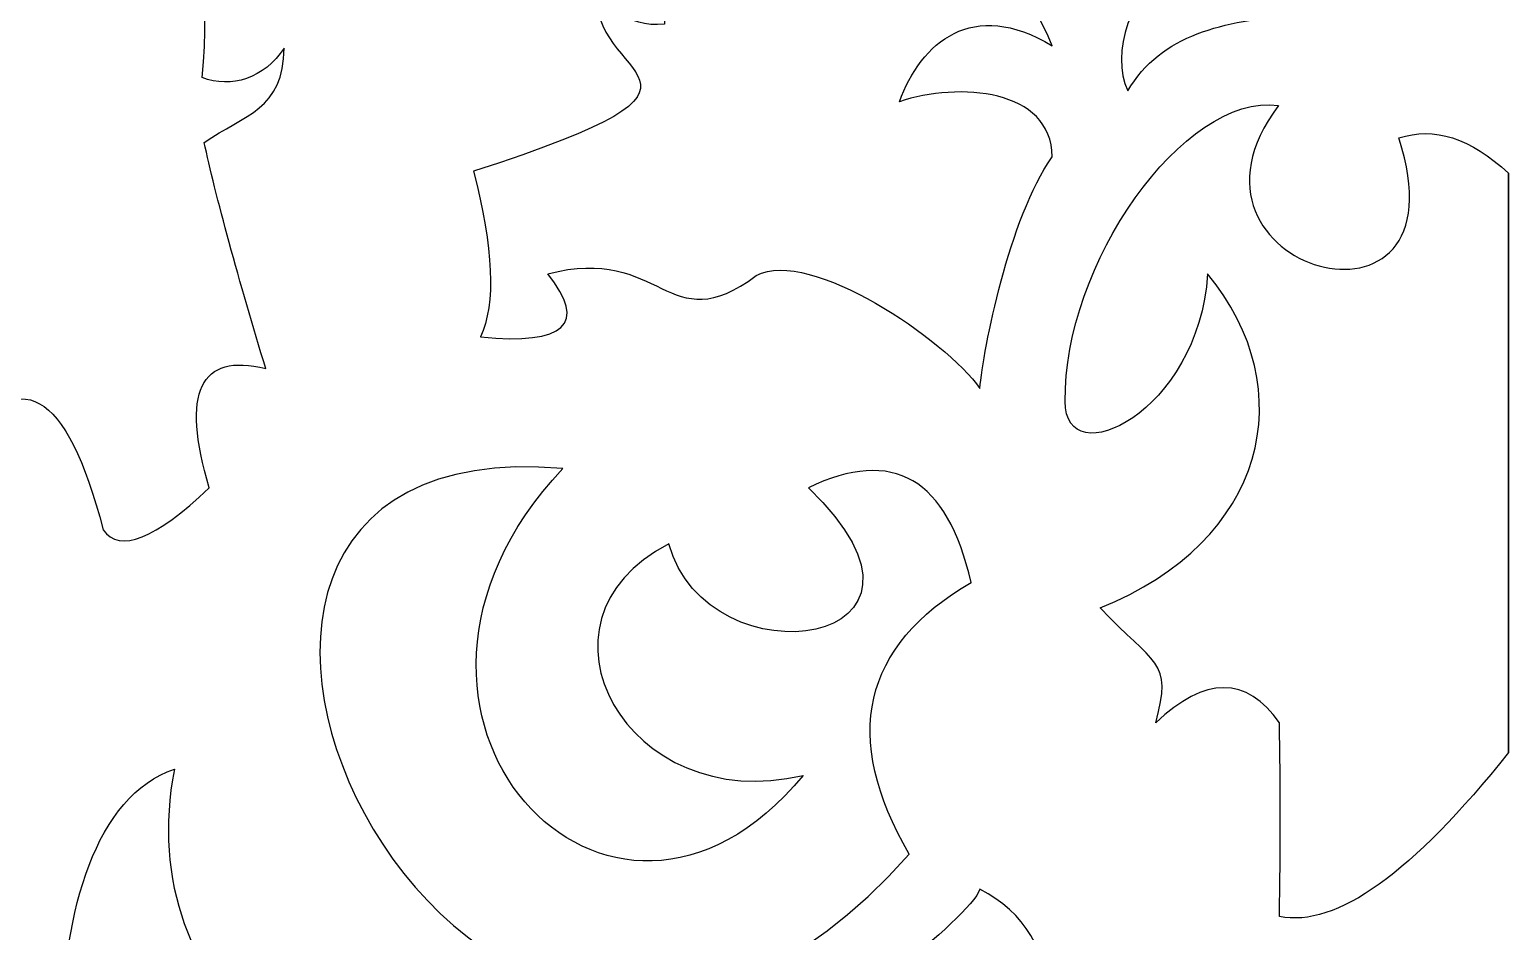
# Model space of a CAD drawing. Header units: centimetres. Extents: x -29.4 to 30.6, y -40.2 to 38.1.
# Drawn here: x -15.43 to -2.76, y -11.65 to -3.93 of the extents above; entities that cross this region are included whole.
import ezdxf

# ---------------------------------------------------------------- set-up
doc = ezdxf.new("R2010")
doc.units = ezdxf.units.CM
doc.header["$MEASUREMENT"] = 0
doc.layers.add('layer 1', color=7, linetype='Continuous')

msp = doc.modelspace()

# ---------------------------------------------------------------- linework, layer by layer
at = {"layer": 'layer 1', "color": 114}
for points, knots in [([(-6.0236, -4.45213), (-6.16973, -4.12677), (-6.01093, -3.61097), (-5.60942, -3.33808), (-5.60942, -3.33808), (-6.79265, -1.66539), (-8.47957, -1.91097), (-8.5133, -3.05882), (-8.5133, -3.05882), (-8.11584, -2.57575), (-7.29861, -2.47289), (-6.92077, -2.98491), (-6.92077, -2.98491), (-7.38868, -2.88253), (-8.21785, -3.06668), (-8.14909, -3.71387), (-8.14909, -3.71387), (-7.78459, -3.36036), (-7.01857, -3.13872), (-6.67192, -4.06511), (-6.67192, -4.06511), (-7.35232, -3.65213), (-7.7928, -4.03812), (-7.97911, -4.54403), (-7.97911, -4.54403), (-7.47154, -4.37455), (-6.67473, -4.43236), (-6.67101, -5.01618), (-6.67101, -5.01618), (-7.0397, -5.54041), (-7.26301, -6.66539), (-7.28959, -6.9993), (-7.28959, -6.9993), (-7.58414, -6.58557), (-8.74023, -5.78965), (-9.20483, -6.0337), (-9.20483, -6.0337), (-9.97073, -6.60359), (-10.00933, -5.76067), (-10.99117, -6.01868), (-10.99117, -6.01868), (-10.64803, -6.44919), (-10.83979, -6.6294), (-11.56644, -6.55931), (-11.56644, -6.55931), (-11.43524, -6.27148), (-11.45542, -5.79843), (-11.62699, -5.14016), (-11.62699, -5.14016), (-9.13555, -4.33308), (-10.67913, -4.39306), (-10.56671, -3.56324), (-10.56671, -3.56324), (-10.48547, -3.68933), (-10.32447, -3.91911), (-9.99139, -3.87906), (-9.99139, -3.87906), (-10.02166, -3.1982), (-9.58765, -2.44182), (-8.68934, -2.00126), (-8.68934, -2.00126), (-7.0643, -1.2403), (-5.70168, -1.84106), (-4.6015, -3.80354), (-4.6015, -3.80354), (-5.19701, -3.8536), (-5.73719, -3.9628), (-6.0236, -4.45213)], [0, 0, 0, 0, 0.05555556, 0.05555556, 0.05555556, 0.05555556, 0.11111111, 0.11111111, 0.11111111, 0.11111111, 0.16666667, 0.16666667, 0.16666667, 0.16666667, 0.22222222, 0.22222222, 0.22222222, 0.22222222, 0.27777778, 0.27777778, 0.27777778, 0.27777778, 0.33333333, 0.33333333, 0.33333333, 0.33333333, 0.38888889, 0.38888889, 0.38888889, 0.38888889, 0.44444444, 0.44444444, 0.44444444, 0.44444444, 0.5, 0.5, 0.5, 0.5, 0.55555556, 0.55555556, 0.55555556, 0.55555556, 0.61111111, 0.61111111, 0.61111111, 0.61111111, 0.66666667, 0.66666667, 0.66666667, 0.66666667, 0.72222222, 0.72222222, 0.72222222, 0.72222222, 0.77777778, 0.77777778, 0.77777778, 0.77777778, 0.83333333, 0.83333333, 0.83333333, 0.83333333, 0.88888889, 0.88888889, 0.88888889, 0.88888889, 1, 1, 1, 1]), ([(-15.8889, -1.60348), (-14.43545, -1.89385), (-13.78946, -2.88532), (-13.95096, -4.33716), (-13.95096, -4.33716), (-13.70462, -4.43399), (-13.41516, -4.34397), (-13.24899, -4.08464), (-13.24899, -4.08464), (-13.25353, -4.61241), (-13.58671, -4.65578), (-13.93375, -4.89242), (-13.93375, -4.89242), (-13.8426, -5.32032), (-13.62798, -6.10918), (-13.40592, -6.83009), (-13.40592, -6.83009), (-13.97115, -6.68992), (-14.13265, -7.03034), (-13.89041, -7.85138), (-13.89041, -7.85138), (-14.3547, -8.29194), (-14.6575, -8.41209), (-14.79881, -8.21184), (-14.79881, -8.21184), (-15.11171, -7.00031), (-15.52554, -6.77002), (-16.0403, -7.52096), (-16.0403, -7.52096), (-16.2018, -7.80132), (-16.12105, -8.12172), (-15.79806, -8.48218), (-15.79806, -8.48218), (-16.83768, -8.39207), (-17.37264, -7.68117), (-17.40292, -6.34948), (-17.40292, -6.34948), (-17.26161, -6.02908), (-16.9588, -6.26938), (-16.49451, -7.07039), (-16.49451, -7.07039), (-16.22199, -6.16925), (-16.53488, -5.50842), (-17.43319, -5.08789), (-17.43319, -5.08789), (-17.04965, -4.63732), (-16.74684, -4.04657), (-16.52479, -3.31565), (-16.52479, -3.31565), (-16.33302, -3.47585), (-16.2018, -3.63606), (-16.13114, -3.79626), (-16.13114, -3.79626), (-15.80815, -3.52591), (-15.7274, -2.79499), (-15.8889, -1.60348)], [0, 0, 0, 0, 0.06666667, 0.06666667, 0.06666667, 0.06666667, 0.13333333, 0.13333333, 0.13333333, 0.13333333, 0.2, 0.2, 0.2, 0.2, 0.26666667, 0.26666667, 0.26666667, 0.26666667, 0.33333333, 0.33333333, 0.33333333, 0.33333333, 0.4, 0.4, 0.4, 0.4, 0.46666667, 0.46666667, 0.46666667, 0.46666667, 0.53333333, 0.53333333, 0.53333333, 0.53333333, 0.6, 0.6, 0.6, 0.6, 0.66666667, 0.66666667, 0.66666667, 0.66666667, 0.73333333, 0.73333333, 0.73333333, 0.73333333, 0.8, 0.8, 0.8, 0.8, 0.86666667, 0.86666667, 0.86666667, 0.86666667, 1, 1, 1, 1]), ([(-2.76308, -5.15541), (-3.08676, -4.85506), (-3.39987, -4.75495), (-3.70239, -4.85506), (-3.70239, -4.85506), (-3.08393, -6.73662), (-5.79269, -5.98758), (-4.73182, -4.57724), (-4.73182, -4.57724), (-5.54677, -4.46461), (-6.58092, -5.95183), (-6.55822, -7.11067), (-6.55822, -7.11067), (-6.56869, -7.75053), (-5.41276, -7.21029), (-5.34028, -6.01872), (-5.34028, -6.01872), (-4.52256, -7.01108), (-4.83307, -8.30759), (-6.26081, -8.87973), (-6.26081, -8.87973), (-5.79404, -9.3728), (-5.63509, -9.32024), (-5.78395, -9.86337), (-5.78395, -9.86337), (-5.36007, -9.46291), (-5.00683, -9.4629), (-4.72425, -9.86337), (-4.72425, -9.86337), (-4.71416, -10.39148), (-4.71416, -10.94462), (-4.72425, -11.52279), (-4.72425, -11.52279), (-4.23753, -11.62041), (-3.58381, -11.15236), (-2.76308, -10.11866), (-2.76308, -10.11866), (-2.76308, -10.11866), (-2.76308, -10.11862), (-2.76308, -10.11862), (-2.76308, -10.11862), (-2.76308, -10.11862), (-2.76308, -9.64743), (-2.76308, -9.64743), (-2.76308, -9.64743), (-2.76308, -9.64743), (-2.76308, -9.53298), (-2.76308, -9.53298), (-2.76308, -9.53298), (-2.76308, -9.53298), (-2.76308, -9.41987), (-2.76308, -9.41987), (-2.76308, -9.41987), (-2.76308, -9.41987), (-2.76308, -8.98085), (-2.76308, -8.98085), (-2.76308, -8.98085), (-2.76308, -8.98085), (-2.76308, -8.87445), (-2.76308, -8.87445), (-2.76308, -8.87445), (-2.76308, -8.87445), (-2.76308, -8.76938), (-2.76308, -8.76938), (-2.76308, -8.76938), (-2.76308, -8.76938), (-2.76308, -8.36256), (-2.76308, -8.36256), (-2.76308, -8.36256), (-2.76308, -8.36256), (-2.76308, -8.26422), (-2.76308, -8.26422), (-2.76308, -8.26422), (-2.76308, -8.26422), (-2.76308, -8.16721), (-2.76308, -8.16721), (-2.76308, -8.16721), (-2.76308, -8.16721), (-2.76308, -7.79259), (-2.76308, -7.79259), (-2.76308, -7.79259), (-2.76308, -7.79259), (-2.76308, -7.7023), (-2.76308, -7.7023), (-2.76308, -7.7023), (-2.76308, -7.7023), (-2.76308, -7.61334), (-2.76308, -7.61334), (-2.76308, -7.61334), (-2.76308, -7.61334), (-2.76308, -7.52572), (-2.76308, -7.52572), (-2.76308, -7.52572), (-2.76308, -7.52572), (-2.76308, -7.27093), (-2.76308, -7.27093), (-2.76308, -7.27093), (-2.76308, -7.27093), (-2.76308, -7.18868), (-2.76308, -7.18868), (-2.76308, -7.18868), (-2.76308, -7.18868), (-2.76308, -7.10778), (-2.76308, -7.10778), (-2.76308, -7.10778), (-2.76308, -7.10778), (-2.76308, -7.02821), (-2.76308, -7.02821), (-2.76308, -7.02821), (-2.76308, -7.02821), (-2.76308, -6.72338), (-2.76308, -6.72338), (-2.76308, -6.72338), (-2.76308, -6.72338), (-2.76308, -6.65052), (-2.76308, -6.65052), (-2.76308, -6.65052), (-2.76308, -6.65052), (-2.76308, -6.57901), (-2.76308, -6.57901), (-2.76308, -6.57901), (-2.76308, -6.57901), (-2.76308, -6.50884), (-2.76308, -6.50884), (-2.76308, -6.50884), (-2.76308, -6.50884), (-2.76308, -6.30638), (-2.76308, -6.30638), (-2.76308, -6.30638), (-2.76308, -6.30638), (-2.76308, -6.24158), (-2.76308, -6.24158), (-2.76308, -6.24158), (-2.76308, -6.24158), (-2.76308, -6.17811), (-2.76308, -6.17811), (-2.76308, -6.17811), (-2.76308, -6.17811), (-2.76308, -6.116), (-2.76308, -6.116), (-2.76308, -6.116), (-2.76308, -6.116), (-2.76308, -5.93769), (-2.76308, -5.93769), (-2.76308, -5.93769), (-2.76308, -5.93769), (-2.76308, -5.88094), (-2.76308, -5.88094), (-2.76308, -5.88094), (-2.76308, -5.88094), (-2.76308, -5.82553), (-2.76308, -5.82553), (-2.76308, -5.82553), (-2.76308, -5.82553), (-2.76308, -5.77146), (-2.76308, -5.77146), (-2.76308, -5.77146), (-2.76308, -5.77146), (-2.76308, -5.71873), (-2.76308, -5.71873), (-2.76308, -5.71873), (-2.76308, -5.71873), (-2.76308, -5.61731), (-2.76308, -5.61731), (-2.76308, -5.61731), (-2.76308, -5.61731), (-2.76308, -5.56861), (-2.76308, -5.56861), (-2.76308, -5.56861), (-2.76308, -5.56861), (-2.76308, -5.52125), (-2.76308, -5.52125), (-2.76308, -5.52125), (-2.76308, -5.52125), (-2.76308, -5.47523), (-2.76308, -5.47523), (-2.76308, -5.47523), (-2.76308, -5.47523), (-2.76308, -5.43056), (-2.76308, -5.43056), (-2.76308, -5.43056), (-2.76308, -5.43056), (-2.76308, -5.34523), (-2.76308, -5.34523), (-2.76308, -5.34523), (-2.76308, -5.34523), (-2.76308, -5.30458), (-2.76308, -5.30458), (-2.76308, -5.30458), (-2.76308, -5.30458), (-2.76308, -5.26528), (-2.76308, -5.26528), (-2.76308, -5.26528), (-2.76308, -5.26528), (-2.76308, -5.22731), (-2.76308, -5.22731), (-2.76308, -5.22731), (-2.76308, -5.22731), (-2.76308, -5.19069), (-2.76308, -5.19069), (-2.76308, -5.19069), (-2.76308, -5.19069), (-2.76308, -5.15542), (-2.76308, -5.15542), (-2.76308, -5.15542), (-2.76308, -5.15542), (-2.76308, -5.15541), (-2.76308, -5.15541)], [0, 0, 0, 0, 0.01886792, 0.01886792, 0.01886792, 0.01886792, 0.03773585, 0.03773585, 0.03773585, 0.03773585, 0.05660377, 0.05660377, 0.05660377, 0.05660377, 0.0754717, 0.0754717, 0.0754717, 0.0754717, 0.09433962, 0.09433962, 0.09433962, 0.09433962, 0.11320755, 0.11320755, 0.11320755, 0.11320755, 0.13207547, 0.13207547, 0.13207547, 0.13207547, 0.1509434, 0.1509434, 0.1509434, 0.1509434, 0.16981132, 0.16981132, 0.16981132, 0.16981132, 0.18867925, 0.18867925, 0.18867925, 0.18867925, 0.20754717, 0.20754717, 0.20754717, 0.20754717, 0.22641509, 0.22641509, 0.22641509, 0.22641509, 0.24528302, 0.24528302, 0.24528302, 0.24528302, 0.26415094, 0.26415094, 0.26415094, 0.26415094, 0.28301887, 0.28301887, 0.28301887, 0.28301887, 0.30188679, 0.30188679, 0.30188679, 0.30188679, 0.32075472, 0.32075472, 0.32075472, 0.32075472, 0.33962264, 0.33962264, 0.33962264, 0.33962264, 0.35849057, 0.35849057, 0.35849057, 0.35849057, 0.37735849, 0.37735849, 0.37735849, 0.37735849, 0.39622642, 0.39622642, 0.39622642, 0.39622642, 0.41509434, 0.41509434, 0.41509434, 0.41509434, 0.43396226, 0.43396226, 0.43396226, 0.43396226, 0.45283019, 0.45283019, 0.45283019, 0.45283019, 0.47169811, 0.47169811, 0.47169811, 0.47169811, 0.49056604, 0.49056604, 0.49056604, 0.49056604, 0.50943396, 0.50943396, 0.50943396, 0.50943396, 0.52830189, 0.52830189, 0.52830189, 0.52830189, 0.54716981, 0.54716981, 0.54716981, 0.54716981, 0.56603774, 0.56603774, 0.56603774, 0.56603774, 0.58490566, 0.58490566, 0.58490566, 0.58490566, 0.60377358, 0.60377358, 0.60377358, 0.60377358, 0.62264151, 0.62264151, 0.62264151, 0.62264151, 0.64150943, 0.64150943, 0.64150943, 0.64150943, 0.66037736, 0.66037736, 0.66037736, 0.66037736, 0.67924528, 0.67924528, 0.67924528, 0.67924528, 0.69811321, 0.69811321, 0.69811321, 0.69811321, 0.71698113, 0.71698113, 0.71698113, 0.71698113, 0.73584906, 0.73584906, 0.73584906, 0.73584906, 0.75471698, 0.75471698, 0.75471698, 0.75471698, 0.77358491, 0.77358491, 0.77358491, 0.77358491, 0.79245283, 0.79245283, 0.79245283, 0.79245283, 0.81132075, 0.81132075, 0.81132075, 0.81132075, 0.83018868, 0.83018868, 0.83018868, 0.83018868, 0.8490566, 0.8490566, 0.8490566, 0.8490566, 0.86792453, 0.86792453, 0.86792453, 0.86792453, 0.88679245, 0.88679245, 0.88679245, 0.88679245, 0.90566038, 0.90566038, 0.90566038, 0.90566038, 0.9245283, 0.9245283, 0.9245283, 0.9245283, 0.94339623, 0.94339623, 0.94339623, 0.94339623, 0.96226415, 0.96226415, 0.96226415, 0.96226415, 1, 1, 1, 1]), ([(-2.76308, -10.11862), (-2.76308, -10.11862), (-2.76308, -9.64743), (-2.76308, -9.64743), (-2.76308, -9.64743), (-2.76308, -9.64743), (-2.76308, -9.53298), (-2.76308, -9.53298), (-2.76308, -9.53298), (-2.76308, -9.53298), (-2.76308, -9.41987), (-2.76308, -9.41987), (-2.76308, -9.41987), (-2.76308, -9.41987), (-2.76308, -8.98085), (-2.76308, -8.98085), (-2.76308, -8.98085), (-2.76308, -8.98085), (-2.76308, -8.87445), (-2.76308, -8.87445), (-2.76308, -8.87445), (-2.76308, -8.87445), (-2.76308, -8.76938), (-2.76308, -8.76938), (-2.76308, -8.76938), (-2.76308, -8.76938), (-2.76308, -8.36256), (-2.76308, -8.36256), (-2.76308, -8.36256), (-2.76308, -8.36256), (-2.76308, -8.26422), (-2.76308, -8.26422), (-2.76308, -8.26422), (-2.76308, -8.26422), (-2.76308, -8.16721), (-2.76308, -8.16721), (-2.76308, -8.16721), (-2.76308, -8.16721), (-2.76308, -7.79259), (-2.76308, -7.79259), (-2.76308, -7.79259), (-2.76308, -7.79259), (-2.76308, -7.7023), (-2.76308, -7.7023), (-2.76308, -7.7023), (-2.76308, -7.7023), (-2.76308, -7.61334), (-2.76308, -7.61334), (-2.76308, -7.61334), (-2.76308, -7.61334), (-2.76308, -7.52572), (-2.76308, -7.52572), (-2.76308, -7.52572), (-2.76308, -7.52572), (-2.76308, -7.27093), (-2.76308, -7.27093), (-2.76308, -7.27093), (-2.76308, -7.27093), (-2.76308, -7.18868), (-2.76308, -7.18868), (-2.76308, -7.18868), (-2.76308, -7.18868), (-2.76308, -7.10778), (-2.76308, -7.10778), (-2.76308, -7.10778), (-2.76308, -7.10778), (-2.76308, -7.02821), (-2.76308, -7.02821), (-2.76308, -7.02821), (-2.76308, -7.02821), (-2.76308, -6.72338), (-2.76308, -6.72338), (-2.76308, -6.72338), (-2.76308, -6.72338), (-2.76308, -6.65052), (-2.76308, -6.65052), (-2.76308, -6.65052), (-2.76308, -6.65052), (-2.76308, -6.57901), (-2.76308, -6.57901), (-2.76308, -6.57901), (-2.76308, -6.57901), (-2.76308, -6.50884), (-2.76308, -6.50884), (-2.76308, -6.50884), (-2.76308, -6.50884), (-2.76308, -6.30638), (-2.76308, -6.30638), (-2.76308, -6.30638), (-2.76308, -6.30638), (-2.76308, -6.24158), (-2.76308, -6.24158), (-2.76308, -6.24158), (-2.76308, -6.24158), (-2.76308, -6.17811), (-2.76308, -6.17811), (-2.76308, -6.17811), (-2.76308, -6.17811), (-2.76308, -6.116), (-2.76308, -6.116), (-2.76308, -6.116), (-2.76308, -6.116), (-2.76308, -5.93769), (-2.76308, -5.93769), (-2.76308, -5.93769), (-2.76308, -5.93769), (-2.76308, -5.88094), (-2.76308, -5.88094), (-2.76308, -5.88094), (-2.76308, -5.88094), (-2.76308, -5.82553), (-2.76308, -5.82553), (-2.76308, -5.82553), (-2.76308, -5.82553), (-2.76308, -5.77146), (-2.76308, -5.77146), (-2.76308, -5.77146), (-2.76308, -5.77146), (-2.76308, -5.71873), (-2.76308, -5.71873), (-2.76308, -5.71873), (-2.76308, -5.71873), (-2.76308, -5.61731), (-2.76308, -5.61731), (-2.76308, -5.61731), (-2.76308, -5.61731), (-2.76308, -5.56861), (-2.76308, -5.56861), (-2.76308, -5.56861), (-2.76308, -5.56861), (-2.76308, -5.52125), (-2.76308, -5.52125), (-2.76308, -5.52125), (-2.76308, -5.52125), (-2.76308, -5.47523), (-2.76308, -5.47523), (-2.76308, -5.47523), (-2.76308, -5.47523), (-2.76308, -5.43056), (-2.76308, -5.43056), (-2.76308, -5.43056), (-2.76308, -5.43056), (-2.76308, -5.34523), (-2.76308, -5.34523), (-2.76308, -5.34523), (-2.76308, -5.34523), (-2.76308, -5.30458), (-2.76308, -5.30458), (-2.76308, -5.30458), (-2.76308, -5.30458), (-2.76308, -5.26528), (-2.76308, -5.26528), (-2.76308, -5.26528), (-2.76308, -5.26528), (-2.76308, -5.22731), (-2.76308, -5.22731), (-2.76308, -5.22731), (-2.76308, -5.22731), (-2.76308, -5.19069), (-2.76308, -5.19069), (-2.76308, -5.19069), (-2.76308, -5.19069), (-2.76308, -5.15542), (-2.76308, -5.15542), (-2.76308, -5.15542), (-2.76308, -5.15542), (-2.76308, -10.11862), (-2.76308, -10.11862)], [0, 0, 0, 0, 0.02325581, 0.02325581, 0.02325581, 0.02325581, 0.04651163, 0.04651163, 0.04651163, 0.04651163, 0.06976744, 0.06976744, 0.06976744, 0.06976744, 0.09302326, 0.09302326, 0.09302326, 0.09302326, 0.11627907, 0.11627907, 0.11627907, 0.11627907, 0.13953488, 0.13953488, 0.13953488, 0.13953488, 0.1627907, 0.1627907, 0.1627907, 0.1627907, 0.18604651, 0.18604651, 0.18604651, 0.18604651, 0.20930233, 0.20930233, 0.20930233, 0.20930233, 0.23255814, 0.23255814, 0.23255814, 0.23255814, 0.25581395, 0.25581395, 0.25581395, 0.25581395, 0.27906977, 0.27906977, 0.27906977, 0.27906977, 0.30232558, 0.30232558, 0.30232558, 0.30232558, 0.3255814, 0.3255814, 0.3255814, 0.3255814, 0.34883721, 0.34883721, 0.34883721, 0.34883721, 0.37209302, 0.37209302, 0.37209302, 0.37209302, 0.39534884, 0.39534884, 0.39534884, 0.39534884, 0.41860465, 0.41860465, 0.41860465, 0.41860465, 0.44186047, 0.44186047, 0.44186047, 0.44186047, 0.46511628, 0.46511628, 0.46511628, 0.46511628, 0.48837209, 0.48837209, 0.48837209, 0.48837209, 0.51162791, 0.51162791, 0.51162791, 0.51162791, 0.53488372, 0.53488372, 0.53488372, 0.53488372, 0.55813953, 0.55813953, 0.55813953, 0.55813953, 0.58139535, 0.58139535, 0.58139535, 0.58139535, 0.60465116, 0.60465116, 0.60465116, 0.60465116, 0.62790698, 0.62790698, 0.62790698, 0.62790698, 0.65116279, 0.65116279, 0.65116279, 0.65116279, 0.6744186, 0.6744186, 0.6744186, 0.6744186, 0.69767442, 0.69767442, 0.69767442, 0.69767442, 0.72093023, 0.72093023, 0.72093023, 0.72093023, 0.74418605, 0.74418605, 0.74418605, 0.74418605, 0.76744186, 0.76744186, 0.76744186, 0.76744186, 0.79069767, 0.79069767, 0.79069767, 0.79069767, 0.81395349, 0.81395349, 0.81395349, 0.81395349, 0.8372093, 0.8372093, 0.8372093, 0.8372093, 0.86046512, 0.86046512, 0.86046512, 0.86046512, 0.88372093, 0.88372093, 0.88372093, 0.88372093, 0.90697674, 0.90697674, 0.90697674, 0.90697674, 0.93023256, 0.93023256, 0.93023256, 0.93023256, 0.95348837, 0.95348837, 0.95348837, 0.95348837, 1, 1, 1, 1]), ([(-10.86293, -7.68585), (-12.82579, -9.78374), (-10.45238, -12.32539), (-8.80409, -10.31389), (-8.80409, -10.31389), (-10.30967, -10.6765), (-11.24326, -8.99229), (-9.95462, -8.33159), (-9.95462, -8.33159), (-9.62684, -9.5393), (-7.32334, -9.23107), (-8.75868, -7.85104), (-8.75868, -7.85104), (-8.03202, -7.50063), (-7.56778, -7.77094), (-7.36593, -8.66198), (-7.36593, -8.66198), (-8.29947, -9.20761), (-8.47608, -9.98351), (-7.89578, -10.98968), (-7.89578, -10.98968), (-11.65092, -15.21304), (-15.39338, -7.29306), (-10.86293, -7.68585)], [0, 0, 0, 0, 0.14285714, 0.14285714, 0.14285714, 0.14285714, 0.28571429, 0.28571429, 0.28571429, 0.28571429, 0.42857143, 0.42857143, 0.42857143, 0.42857143, 0.57142857, 0.57142857, 0.57142857, 0.57142857, 0.71428571, 0.71428571, 0.71428571, 0.71428571, 1, 1, 1, 1]), ([(-14.18936, -10.26133), (-14.85974, -10.48457), (-15.14714, -11.4874), (-15.14714, -12.49022), (-15.14714, -12.49022), (-14.9765, -13.79468), (-14.52132, -14.27507), (-13.39082, -13.76694), (-13.39082, -13.76694), (-12.93069, -13.56013), (-12.2964, -13.8833), (-12.44113, -14.78584), (-12.44113, -14.78584), (-12.86848, -13.58808), (-14.10282, -14.55419), (-13.15655, -15.17626), (-13.15655, -15.17626), (-10.93396, -16.63735), (-10.59062, -13.66923), (-12.07453, -14.03875), (-12.07453, -14.03875), (-10.92911, -12.60709), (-9.88439, -14.75041), (-10.77908, -15.65154), (-10.77908, -15.65154), (-9.89731, -15.68157), (-8.54684, -13.98348), (-9.00535, -13.13749), (-9.00535, -13.13749), (-9.76822, -13.79529), (-10.85552, -13.53602), (-10.93112, -12.64256), (-10.93112, -12.64256), (-12.82814, -13.60977), (-14.56157, -12.18679), (-14.18936, -10.26133)], [0, 0, 0, 0, 0.1, 0.1, 0.1, 0.1, 0.2, 0.2, 0.2, 0.2, 0.3, 0.3, 0.3, 0.3, 0.4, 0.4, 0.4, 0.4, 0.5, 0.5, 0.5, 0.5, 0.6, 0.6, 0.6, 0.6, 0.7, 0.7, 0.7, 0.7, 0.8, 0.8, 0.8, 0.8, 1, 1, 1, 1]), ([(-9.16653, -15.55619), (-8.07963, -14.67756), (-7.56546, -13.26369), (-8.65192, -12.49022), (-8.65192, -12.49022), (-8.65192, -12.49021), (-7.37237, -11.53957), (-7.29023, -11.29002), (-7.29023, -11.29002), (-5.72901, -12.07066), (-7.47942, -15.2777), (-9.16653, -15.55619)], [0, 0, 0, 0, 0.25, 0.25, 0.25, 0.25, 0.5, 0.5, 0.5, 0.5, 1, 1, 1, 1])]:
    msp.add_open_spline(points, degree=3, knots=knots, dxfattribs=at)
at = {"layer": 'layer 1', "color": 250, "lineweight": 20}
for points, knots in [([(-6.0236, -4.45213), (-6.16973, -4.12677), (-6.01093, -3.61097), (-5.60942, -3.33808), (-5.60942, -3.33808), (-6.79265, -1.66539), (-8.47957, -1.91097), (-8.5133, -3.05882), (-8.5133, -3.05882), (-8.11584, -2.57575), (-7.29861, -2.47289), (-6.92077, -2.98491), (-6.92077, -2.98491), (-7.38868, -2.88253), (-8.21785, -3.06668), (-8.14909, -3.71387), (-8.14909, -3.71387), (-7.78459, -3.36036), (-7.01857, -3.13872), (-6.67192, -4.06511), (-6.67192, -4.06511), (-7.35232, -3.65213), (-7.7928, -4.03812), (-7.97911, -4.54403), (-7.97911, -4.54403), (-7.47154, -4.37455), (-6.67473, -4.43236), (-6.67101, -5.01618), (-6.67101, -5.01618), (-7.0397, -5.54041), (-7.26301, -6.66539), (-7.28959, -6.9993), (-7.28959, -6.9993), (-7.58414, -6.58557), (-8.74023, -5.78965), (-9.20483, -6.0337), (-9.20483, -6.0337), (-9.97073, -6.60359), (-10.00933, -5.76067), (-10.99117, -6.01868), (-10.99117, -6.01868), (-10.64803, -6.44919), (-10.83979, -6.6294), (-11.56644, -6.55931), (-11.56644, -6.55931), (-11.43524, -6.27148), (-11.45542, -5.79843), (-11.62699, -5.14016), (-11.62699, -5.14016), (-9.13555, -4.33308), (-10.67913, -4.39306), (-10.56671, -3.56324), (-10.56671, -3.56324), (-10.48547, -3.68933), (-10.32447, -3.91911), (-9.99139, -3.87906), (-9.99139, -3.87906), (-10.02166, -3.1982), (-9.58765, -2.44182), (-8.68934, -2.00126), (-8.68934, -2.00126), (-7.0643, -1.2403), (-5.70168, -1.84106), (-4.6015, -3.80354), (-4.6015, -3.80354), (-5.19701, -3.8536), (-5.73719, -3.9628), (-6.0236, -4.45213)], [0, 0, 0, 0, 0.05555556, 0.05555556, 0.05555556, 0.05555556, 0.11111111, 0.11111111, 0.11111111, 0.11111111, 0.16666667, 0.16666667, 0.16666667, 0.16666667, 0.22222222, 0.22222222, 0.22222222, 0.22222222, 0.27777778, 0.27777778, 0.27777778, 0.27777778, 0.33333333, 0.33333333, 0.33333333, 0.33333333, 0.38888889, 0.38888889, 0.38888889, 0.38888889, 0.44444444, 0.44444444, 0.44444444, 0.44444444, 0.5, 0.5, 0.5, 0.5, 0.55555556, 0.55555556, 0.55555556, 0.55555556, 0.61111111, 0.61111111, 0.61111111, 0.61111111, 0.66666667, 0.66666667, 0.66666667, 0.66666667, 0.72222222, 0.72222222, 0.72222222, 0.72222222, 0.77777778, 0.77777778, 0.77777778, 0.77777778, 0.83333333, 0.83333333, 0.83333333, 0.83333333, 0.88888889, 0.88888889, 0.88888889, 0.88888889, 1, 1, 1, 1]), ([(-15.8889, -1.60348), (-14.43545, -1.89385), (-13.78946, -2.88532), (-13.95096, -4.33716), (-13.95096, -4.33716), (-13.70462, -4.43399), (-13.41516, -4.34397), (-13.24899, -4.08464), (-13.24899, -4.08464), (-13.25353, -4.61241), (-13.58671, -4.65578), (-13.93375, -4.89242), (-13.93375, -4.89242), (-13.8426, -5.32032), (-13.62798, -6.10918), (-13.40592, -6.83009), (-13.40592, -6.83009), (-13.97115, -6.68992), (-14.13265, -7.03034), (-13.89041, -7.85138), (-13.89041, -7.85138), (-14.3547, -8.29194), (-14.6575, -8.41209), (-14.79881, -8.21184), (-14.79881, -8.21184), (-15.11171, -7.00031), (-15.52554, -6.77002), (-16.0403, -7.52096), (-16.0403, -7.52096), (-16.2018, -7.80132), (-16.12105, -8.12172), (-15.79806, -8.48218), (-15.79806, -8.48218), (-16.83768, -8.39207), (-17.37264, -7.68117), (-17.40292, -6.34948), (-17.40292, -6.34948), (-17.26161, -6.02908), (-16.9588, -6.26938), (-16.49451, -7.07039), (-16.49451, -7.07039), (-16.22199, -6.16925), (-16.53488, -5.50842), (-17.43319, -5.08789), (-17.43319, -5.08789), (-17.04965, -4.63732), (-16.74684, -4.04657), (-16.52479, -3.31565), (-16.52479, -3.31565), (-16.33302, -3.47585), (-16.2018, -3.63606), (-16.13114, -3.79626), (-16.13114, -3.79626), (-15.80815, -3.52591), (-15.7274, -2.79499), (-15.8889, -1.60348)], [0, 0, 0, 0, 0.06666667, 0.06666667, 0.06666667, 0.06666667, 0.13333333, 0.13333333, 0.13333333, 0.13333333, 0.2, 0.2, 0.2, 0.2, 0.26666667, 0.26666667, 0.26666667, 0.26666667, 0.33333333, 0.33333333, 0.33333333, 0.33333333, 0.4, 0.4, 0.4, 0.4, 0.46666667, 0.46666667, 0.46666667, 0.46666667, 0.53333333, 0.53333333, 0.53333333, 0.53333333, 0.6, 0.6, 0.6, 0.6, 0.66666667, 0.66666667, 0.66666667, 0.66666667, 0.73333333, 0.73333333, 0.73333333, 0.73333333, 0.8, 0.8, 0.8, 0.8, 0.86666667, 0.86666667, 0.86666667, 0.86666667, 1, 1, 1, 1]), ([(-2.76308, -5.15541), (-3.08676, -4.85506), (-3.39987, -4.75495), (-3.70239, -4.85506), (-3.70239, -4.85506), (-3.08393, -6.73662), (-5.79269, -5.98758), (-4.73182, -4.57724), (-4.73182, -4.57724), (-5.54677, -4.46461), (-6.58092, -5.95183), (-6.55822, -7.11067), (-6.55822, -7.11067), (-6.56869, -7.75053), (-5.41276, -7.21029), (-5.34028, -6.01872), (-5.34028, -6.01872), (-4.52256, -7.01108), (-4.83307, -8.30759), (-6.26081, -8.87973), (-6.26081, -8.87973), (-5.79404, -9.3728), (-5.63509, -9.32024), (-5.78395, -9.86337), (-5.78395, -9.86337), (-5.36007, -9.46291), (-5.00683, -9.4629), (-4.72425, -9.86337), (-4.72425, -9.86337), (-4.71416, -10.39148), (-4.71416, -10.94462), (-4.72425, -11.52279), (-4.72425, -11.52279), (-4.23753, -11.62041), (-3.58381, -11.15236), (-2.76308, -10.11866), (-2.76308, -10.11866), (-2.76308, -10.11866), (-2.76308, -10.11862), (-2.76308, -10.11862), (-2.76308, -10.11862), (-2.76308, -10.11862), (-2.76308, -9.64743), (-2.76308, -9.64743), (-2.76308, -9.64743), (-2.76308, -9.64743), (-2.76308, -9.53298), (-2.76308, -9.53298), (-2.76308, -9.53298), (-2.76308, -9.53298), (-2.76308, -9.41987), (-2.76308, -9.41987), (-2.76308, -9.41987), (-2.76308, -9.41987), (-2.76308, -8.98085), (-2.76308, -8.98085), (-2.76308, -8.98085), (-2.76308, -8.98085), (-2.76308, -8.87445), (-2.76308, -8.87445), (-2.76308, -8.87445), (-2.76308, -8.87445), (-2.76308, -8.76938), (-2.76308, -8.76938), (-2.76308, -8.76938), (-2.76308, -8.76938), (-2.76308, -8.36256), (-2.76308, -8.36256), (-2.76308, -8.36256), (-2.76308, -8.36256), (-2.76308, -8.26422), (-2.76308, -8.26422), (-2.76308, -8.26422), (-2.76308, -8.26422), (-2.76308, -8.16721), (-2.76308, -8.16721), (-2.76308, -8.16721), (-2.76308, -8.16721), (-2.76308, -7.79259), (-2.76308, -7.79259), (-2.76308, -7.79259), (-2.76308, -7.79259), (-2.76308, -7.7023), (-2.76308, -7.7023), (-2.76308, -7.7023), (-2.76308, -7.7023), (-2.76308, -7.61334), (-2.76308, -7.61334), (-2.76308, -7.61334), (-2.76308, -7.61334), (-2.76308, -7.52572), (-2.76308, -7.52572), (-2.76308, -7.52572), (-2.76308, -7.52572), (-2.76308, -7.27093), (-2.76308, -7.27093), (-2.76308, -7.27093), (-2.76308, -7.27093), (-2.76308, -7.18868), (-2.76308, -7.18868), (-2.76308, -7.18868), (-2.76308, -7.18868), (-2.76308, -7.10778), (-2.76308, -7.10778), (-2.76308, -7.10778), (-2.76308, -7.10778), (-2.76308, -7.02821), (-2.76308, -7.02821), (-2.76308, -7.02821), (-2.76308, -7.02821), (-2.76308, -6.72338), (-2.76308, -6.72338), (-2.76308, -6.72338), (-2.76308, -6.72338), (-2.76308, -6.65052), (-2.76308, -6.65052), (-2.76308, -6.65052), (-2.76308, -6.65052), (-2.76308, -6.57901), (-2.76308, -6.57901), (-2.76308, -6.57901), (-2.76308, -6.57901), (-2.76308, -6.50884), (-2.76308, -6.50884), (-2.76308, -6.50884), (-2.76308, -6.50884), (-2.76308, -6.30638), (-2.76308, -6.30638), (-2.76308, -6.30638), (-2.76308, -6.30638), (-2.76308, -6.24158), (-2.76308, -6.24158), (-2.76308, -6.24158), (-2.76308, -6.24158), (-2.76308, -6.17811), (-2.76308, -6.17811), (-2.76308, -6.17811), (-2.76308, -6.17811), (-2.76308, -6.116), (-2.76308, -6.116), (-2.76308, -6.116), (-2.76308, -6.116), (-2.76308, -5.93769), (-2.76308, -5.93769), (-2.76308, -5.93769), (-2.76308, -5.93769), (-2.76308, -5.88094), (-2.76308, -5.88094), (-2.76308, -5.88094), (-2.76308, -5.88094), (-2.76308, -5.82553), (-2.76308, -5.82553), (-2.76308, -5.82553), (-2.76308, -5.82553), (-2.76308, -5.77146), (-2.76308, -5.77146), (-2.76308, -5.77146), (-2.76308, -5.77146), (-2.76308, -5.71873), (-2.76308, -5.71873), (-2.76308, -5.71873), (-2.76308, -5.71873), (-2.76308, -5.61731), (-2.76308, -5.61731), (-2.76308, -5.61731), (-2.76308, -5.61731), (-2.76308, -5.56861), (-2.76308, -5.56861), (-2.76308, -5.56861), (-2.76308, -5.56861), (-2.76308, -5.52125), (-2.76308, -5.52125), (-2.76308, -5.52125), (-2.76308, -5.52125), (-2.76308, -5.47523), (-2.76308, -5.47523), (-2.76308, -5.47523), (-2.76308, -5.47523), (-2.76308, -5.43056), (-2.76308, -5.43056), (-2.76308, -5.43056), (-2.76308, -5.43056), (-2.76308, -5.34523), (-2.76308, -5.34523), (-2.76308, -5.34523), (-2.76308, -5.34523), (-2.76308, -5.30458), (-2.76308, -5.30458), (-2.76308, -5.30458), (-2.76308, -5.30458), (-2.76308, -5.26528), (-2.76308, -5.26528), (-2.76308, -5.26528), (-2.76308, -5.26528), (-2.76308, -5.22731), (-2.76308, -5.22731), (-2.76308, -5.22731), (-2.76308, -5.22731), (-2.76308, -5.19069), (-2.76308, -5.19069), (-2.76308, -5.19069), (-2.76308, -5.19069), (-2.76308, -5.15542), (-2.76308, -5.15542), (-2.76308, -5.15542), (-2.76308, -5.15542), (-2.76308, -5.15541), (-2.76308, -5.15541)], [0, 0, 0, 0, 0.01886792, 0.01886792, 0.01886792, 0.01886792, 0.03773585, 0.03773585, 0.03773585, 0.03773585, 0.05660377, 0.05660377, 0.05660377, 0.05660377, 0.0754717, 0.0754717, 0.0754717, 0.0754717, 0.09433962, 0.09433962, 0.09433962, 0.09433962, 0.11320755, 0.11320755, 0.11320755, 0.11320755, 0.13207547, 0.13207547, 0.13207547, 0.13207547, 0.1509434, 0.1509434, 0.1509434, 0.1509434, 0.16981132, 0.16981132, 0.16981132, 0.16981132, 0.18867925, 0.18867925, 0.18867925, 0.18867925, 0.20754717, 0.20754717, 0.20754717, 0.20754717, 0.22641509, 0.22641509, 0.22641509, 0.22641509, 0.24528302, 0.24528302, 0.24528302, 0.24528302, 0.26415094, 0.26415094, 0.26415094, 0.26415094, 0.28301887, 0.28301887, 0.28301887, 0.28301887, 0.30188679, 0.30188679, 0.30188679, 0.30188679, 0.32075472, 0.32075472, 0.32075472, 0.32075472, 0.33962264, 0.33962264, 0.33962264, 0.33962264, 0.35849057, 0.35849057, 0.35849057, 0.35849057, 0.37735849, 0.37735849, 0.37735849, 0.37735849, 0.39622642, 0.39622642, 0.39622642, 0.39622642, 0.41509434, 0.41509434, 0.41509434, 0.41509434, 0.43396226, 0.43396226, 0.43396226, 0.43396226, 0.45283019, 0.45283019, 0.45283019, 0.45283019, 0.47169811, 0.47169811, 0.47169811, 0.47169811, 0.49056604, 0.49056604, 0.49056604, 0.49056604, 0.50943396, 0.50943396, 0.50943396, 0.50943396, 0.52830189, 0.52830189, 0.52830189, 0.52830189, 0.54716981, 0.54716981, 0.54716981, 0.54716981, 0.56603774, 0.56603774, 0.56603774, 0.56603774, 0.58490566, 0.58490566, 0.58490566, 0.58490566, 0.60377358, 0.60377358, 0.60377358, 0.60377358, 0.62264151, 0.62264151, 0.62264151, 0.62264151, 0.64150943, 0.64150943, 0.64150943, 0.64150943, 0.66037736, 0.66037736, 0.66037736, 0.66037736, 0.67924528, 0.67924528, 0.67924528, 0.67924528, 0.69811321, 0.69811321, 0.69811321, 0.69811321, 0.71698113, 0.71698113, 0.71698113, 0.71698113, 0.73584906, 0.73584906, 0.73584906, 0.73584906, 0.75471698, 0.75471698, 0.75471698, 0.75471698, 0.77358491, 0.77358491, 0.77358491, 0.77358491, 0.79245283, 0.79245283, 0.79245283, 0.79245283, 0.81132075, 0.81132075, 0.81132075, 0.81132075, 0.83018868, 0.83018868, 0.83018868, 0.83018868, 0.8490566, 0.8490566, 0.8490566, 0.8490566, 0.86792453, 0.86792453, 0.86792453, 0.86792453, 0.88679245, 0.88679245, 0.88679245, 0.88679245, 0.90566038, 0.90566038, 0.90566038, 0.90566038, 0.9245283, 0.9245283, 0.9245283, 0.9245283, 0.94339623, 0.94339623, 0.94339623, 0.94339623, 0.96226415, 0.96226415, 0.96226415, 0.96226415, 1, 1, 1, 1]), ([(-2.76308, -10.11862), (-2.76308, -10.11862), (-2.76308, -9.64743), (-2.76308, -9.64743), (-2.76308, -9.64743), (-2.76308, -9.64743), (-2.76308, -9.53298), (-2.76308, -9.53298), (-2.76308, -9.53298), (-2.76308, -9.53298), (-2.76308, -9.41987), (-2.76308, -9.41987), (-2.76308, -9.41987), (-2.76308, -9.41987), (-2.76308, -8.98085), (-2.76308, -8.98085), (-2.76308, -8.98085), (-2.76308, -8.98085), (-2.76308, -8.87445), (-2.76308, -8.87445), (-2.76308, -8.87445), (-2.76308, -8.87445), (-2.76308, -8.76938), (-2.76308, -8.76938), (-2.76308, -8.76938), (-2.76308, -8.76938), (-2.76308, -8.36256), (-2.76308, -8.36256), (-2.76308, -8.36256), (-2.76308, -8.36256), (-2.76308, -8.26422), (-2.76308, -8.26422), (-2.76308, -8.26422), (-2.76308, -8.26422), (-2.76308, -8.16721), (-2.76308, -8.16721), (-2.76308, -8.16721), (-2.76308, -8.16721), (-2.76308, -7.79259), (-2.76308, -7.79259), (-2.76308, -7.79259), (-2.76308, -7.79259), (-2.76308, -7.7023), (-2.76308, -7.7023), (-2.76308, -7.7023), (-2.76308, -7.7023), (-2.76308, -7.61334), (-2.76308, -7.61334), (-2.76308, -7.61334), (-2.76308, -7.61334), (-2.76308, -7.52572), (-2.76308, -7.52572), (-2.76308, -7.52572), (-2.76308, -7.52572), (-2.76308, -7.27093), (-2.76308, -7.27093), (-2.76308, -7.27093), (-2.76308, -7.27093), (-2.76308, -7.18868), (-2.76308, -7.18868), (-2.76308, -7.18868), (-2.76308, -7.18868), (-2.76308, -7.10778), (-2.76308, -7.10778), (-2.76308, -7.10778), (-2.76308, -7.10778), (-2.76308, -7.02821), (-2.76308, -7.02821), (-2.76308, -7.02821), (-2.76308, -7.02821), (-2.76308, -6.72338), (-2.76308, -6.72338), (-2.76308, -6.72338), (-2.76308, -6.72338), (-2.76308, -6.65052), (-2.76308, -6.65052), (-2.76308, -6.65052), (-2.76308, -6.65052), (-2.76308, -6.57901), (-2.76308, -6.57901), (-2.76308, -6.57901), (-2.76308, -6.57901), (-2.76308, -6.50884), (-2.76308, -6.50884), (-2.76308, -6.50884), (-2.76308, -6.50884), (-2.76308, -6.30638), (-2.76308, -6.30638), (-2.76308, -6.30638), (-2.76308, -6.30638), (-2.76308, -6.24158), (-2.76308, -6.24158), (-2.76308, -6.24158), (-2.76308, -6.24158), (-2.76308, -6.17811), (-2.76308, -6.17811), (-2.76308, -6.17811), (-2.76308, -6.17811), (-2.76308, -6.116), (-2.76308, -6.116), (-2.76308, -6.116), (-2.76308, -6.116), (-2.76308, -5.93769), (-2.76308, -5.93769), (-2.76308, -5.93769), (-2.76308, -5.93769), (-2.76308, -5.88094), (-2.76308, -5.88094), (-2.76308, -5.88094), (-2.76308, -5.88094), (-2.76308, -5.82553), (-2.76308, -5.82553), (-2.76308, -5.82553), (-2.76308, -5.82553), (-2.76308, -5.77146), (-2.76308, -5.77146), (-2.76308, -5.77146), (-2.76308, -5.77146), (-2.76308, -5.71873), (-2.76308, -5.71873), (-2.76308, -5.71873), (-2.76308, -5.71873), (-2.76308, -5.61731), (-2.76308, -5.61731), (-2.76308, -5.61731), (-2.76308, -5.61731), (-2.76308, -5.56861), (-2.76308, -5.56861), (-2.76308, -5.56861), (-2.76308, -5.56861), (-2.76308, -5.52125), (-2.76308, -5.52125), (-2.76308, -5.52125), (-2.76308, -5.52125), (-2.76308, -5.47523), (-2.76308, -5.47523), (-2.76308, -5.47523), (-2.76308, -5.47523), (-2.76308, -5.43056), (-2.76308, -5.43056), (-2.76308, -5.43056), (-2.76308, -5.43056), (-2.76308, -5.34523), (-2.76308, -5.34523), (-2.76308, -5.34523), (-2.76308, -5.34523), (-2.76308, -5.30458), (-2.76308, -5.30458), (-2.76308, -5.30458), (-2.76308, -5.30458), (-2.76308, -5.26528), (-2.76308, -5.26528), (-2.76308, -5.26528), (-2.76308, -5.26528), (-2.76308, -5.22731), (-2.76308, -5.22731), (-2.76308, -5.22731), (-2.76308, -5.22731), (-2.76308, -5.19069), (-2.76308, -5.19069), (-2.76308, -5.19069), (-2.76308, -5.19069), (-2.76308, -5.15542), (-2.76308, -5.15542)], [0, 0, 0, 0, 0.02380952, 0.02380952, 0.02380952, 0.02380952, 0.04761905, 0.04761905, 0.04761905, 0.04761905, 0.07142857, 0.07142857, 0.07142857, 0.07142857, 0.0952381, 0.0952381, 0.0952381, 0.0952381, 0.11904762, 0.11904762, 0.11904762, 0.11904762, 0.14285714, 0.14285714, 0.14285714, 0.14285714, 0.16666667, 0.16666667, 0.16666667, 0.16666667, 0.19047619, 0.19047619, 0.19047619, 0.19047619, 0.21428571, 0.21428571, 0.21428571, 0.21428571, 0.23809524, 0.23809524, 0.23809524, 0.23809524, 0.26190476, 0.26190476, 0.26190476, 0.26190476, 0.28571429, 0.28571429, 0.28571429, 0.28571429, 0.30952381, 0.30952381, 0.30952381, 0.30952381, 0.33333333, 0.33333333, 0.33333333, 0.33333333, 0.35714286, 0.35714286, 0.35714286, 0.35714286, 0.38095238, 0.38095238, 0.38095238, 0.38095238, 0.4047619, 0.4047619, 0.4047619, 0.4047619, 0.42857143, 0.42857143, 0.42857143, 0.42857143, 0.45238095, 0.45238095, 0.45238095, 0.45238095, 0.47619048, 0.47619048, 0.47619048, 0.47619048, 0.5, 0.5, 0.5, 0.5, 0.52380952, 0.52380952, 0.52380952, 0.52380952, 0.54761905, 0.54761905, 0.54761905, 0.54761905, 0.57142857, 0.57142857, 0.57142857, 0.57142857, 0.5952381, 0.5952381, 0.5952381, 0.5952381, 0.61904762, 0.61904762, 0.61904762, 0.61904762, 0.64285714, 0.64285714, 0.64285714, 0.64285714, 0.66666667, 0.66666667, 0.66666667, 0.66666667, 0.69047619, 0.69047619, 0.69047619, 0.69047619, 0.71428571, 0.71428571, 0.71428571, 0.71428571, 0.73809524, 0.73809524, 0.73809524, 0.73809524, 0.76190476, 0.76190476, 0.76190476, 0.76190476, 0.78571429, 0.78571429, 0.78571429, 0.78571429, 0.80952381, 0.80952381, 0.80952381, 0.80952381, 0.83333333, 0.83333333, 0.83333333, 0.83333333, 0.85714286, 0.85714286, 0.85714286, 0.85714286, 0.88095238, 0.88095238, 0.88095238, 0.88095238, 0.9047619, 0.9047619, 0.9047619, 0.9047619, 0.92857143, 0.92857143, 0.92857143, 0.92857143, 0.95238095, 0.95238095, 0.95238095, 0.95238095, 1, 1, 1, 1]), ([(-10.86293, -7.68585), (-12.82579, -9.78374), (-10.45238, -12.32539), (-8.80409, -10.31389), (-8.80409, -10.31389), (-10.30967, -10.6765), (-11.24326, -8.99229), (-9.95462, -8.33159), (-9.95462, -8.33159), (-9.62684, -9.5393), (-7.32334, -9.23107), (-8.75868, -7.85104), (-8.75868, -7.85104), (-8.03202, -7.50063), (-7.56778, -7.77094), (-7.36593, -8.66198), (-7.36593, -8.66198), (-8.29947, -9.20761), (-8.47608, -9.98351), (-7.89578, -10.98968), (-7.89578, -10.98968), (-11.65092, -15.21304), (-15.39338, -7.29306), (-10.86293, -7.68585)], [0, 0, 0, 0, 0.14285714, 0.14285714, 0.14285714, 0.14285714, 0.28571429, 0.28571429, 0.28571429, 0.28571429, 0.42857143, 0.42857143, 0.42857143, 0.42857143, 0.57142857, 0.57142857, 0.57142857, 0.57142857, 0.71428571, 0.71428571, 0.71428571, 0.71428571, 1, 1, 1, 1]), ([(-14.18936, -10.26133), (-14.85974, -10.48457), (-15.14714, -11.4874), (-15.14714, -12.49022), (-15.14714, -12.49022), (-14.9765, -13.79468), (-14.52132, -14.27507), (-13.39082, -13.76694), (-13.39082, -13.76694), (-12.93069, -13.56013), (-12.2964, -13.8833), (-12.44113, -14.78584), (-12.44113, -14.78584), (-12.86848, -13.58808), (-14.10282, -14.55419), (-13.15655, -15.17626), (-13.15655, -15.17626), (-10.93396, -16.63735), (-10.59062, -13.66923), (-12.07453, -14.03875), (-12.07453, -14.03875), (-10.92911, -12.60709), (-9.88439, -14.75041), (-10.77908, -15.65154), (-10.77908, -15.65154), (-9.89731, -15.68157), (-8.54684, -13.98348), (-9.00535, -13.13749), (-9.00535, -13.13749), (-9.76822, -13.79529), (-10.85552, -13.53602), (-10.93112, -12.64256), (-10.93112, -12.64256), (-12.82814, -13.60977), (-14.56157, -12.18679), (-14.18936, -10.26133)], [0, 0, 0, 0, 0.1, 0.1, 0.1, 0.1, 0.2, 0.2, 0.2, 0.2, 0.3, 0.3, 0.3, 0.3, 0.4, 0.4, 0.4, 0.4, 0.5, 0.5, 0.5, 0.5, 0.6, 0.6, 0.6, 0.6, 0.7, 0.7, 0.7, 0.7, 0.8, 0.8, 0.8, 0.8, 1, 1, 1, 1]), ([(-9.16653, -15.55619), (-8.07963, -14.67756), (-7.56546, -13.26369), (-8.65192, -12.49022), (-8.65192, -12.49022), (-8.65192, -12.49021), (-7.37237, -11.53957), (-7.29023, -11.29002), (-7.29023, -11.29002), (-5.72901, -12.07066), (-7.47942, -15.2777), (-9.16653, -15.55619)], [0, 0, 0, 0, 0.25, 0.25, 0.25, 0.25, 0.5, 0.5, 0.5, 0.5, 1, 1, 1, 1])]:
    msp.add_open_spline(points, degree=3, knots=knots, dxfattribs=at)

doc.saveas('drawing.dxf')
